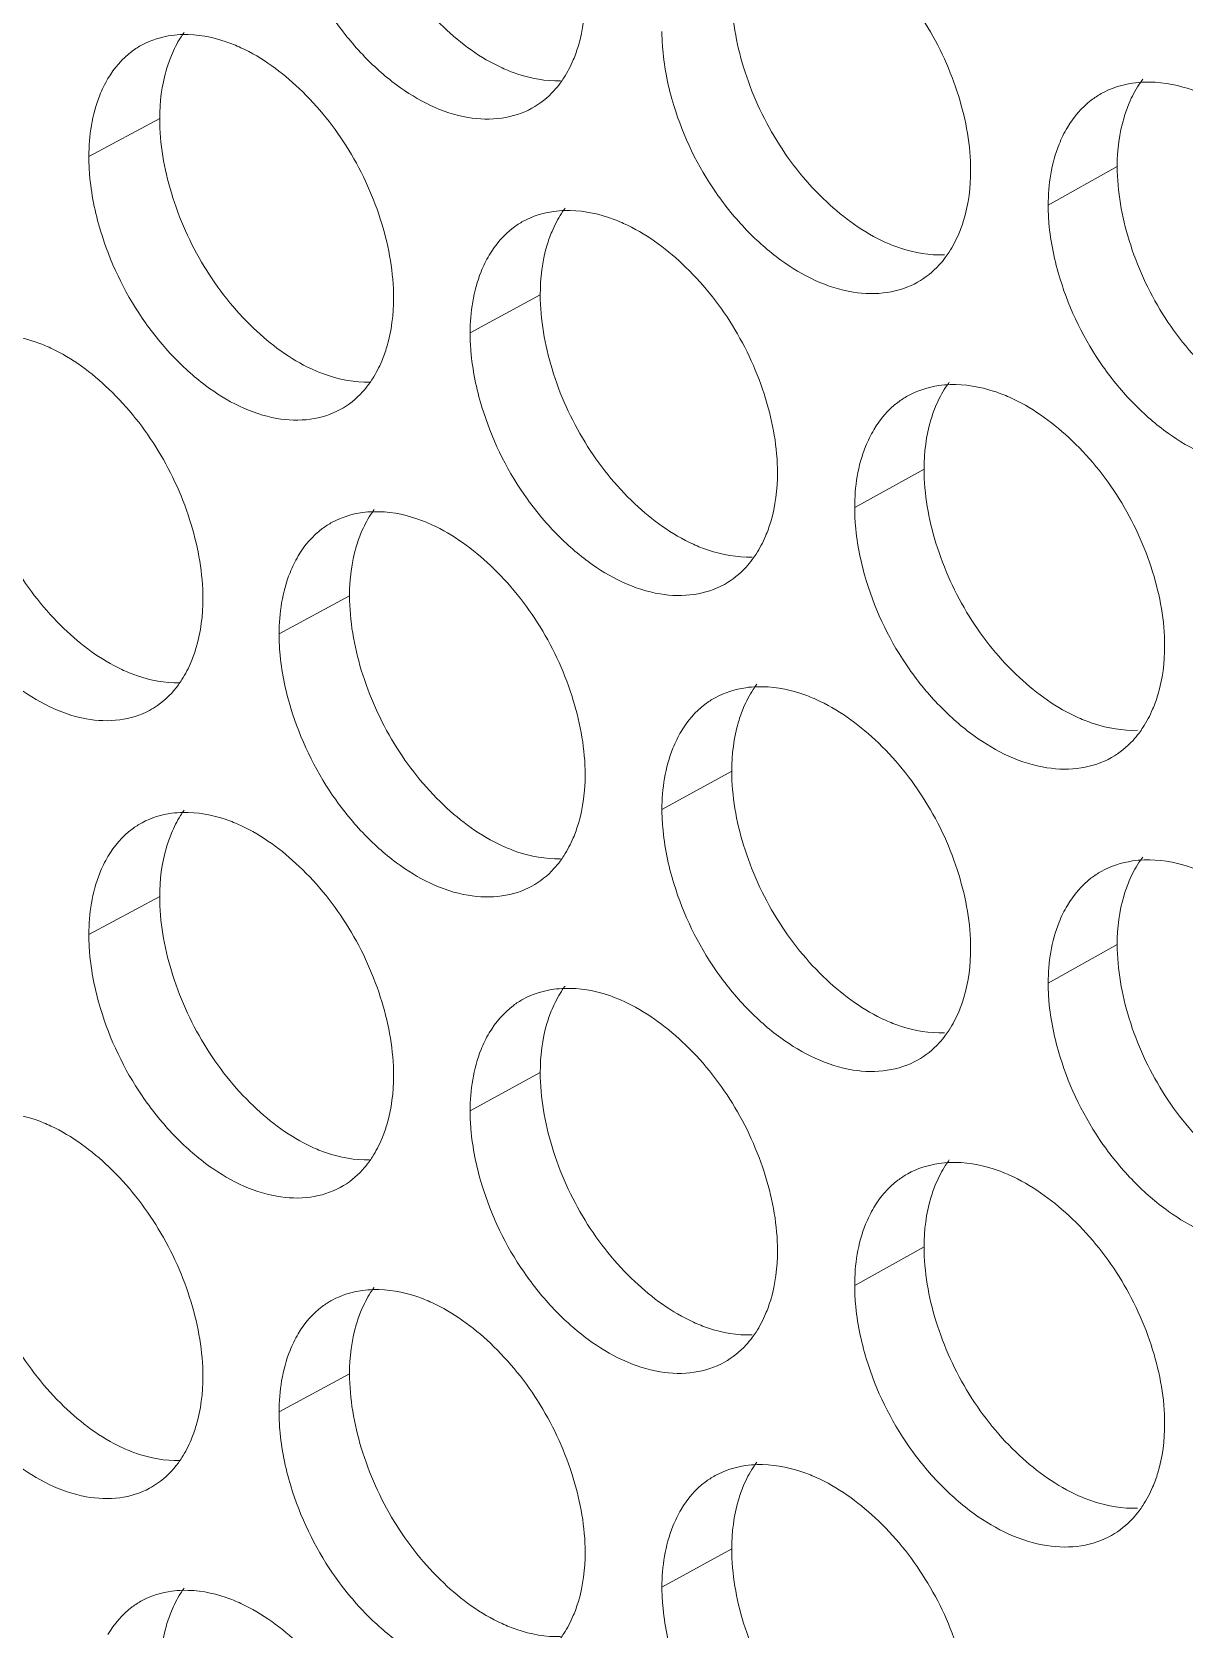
# Model space of a CAD drawing. Header units: millimetres. Extents: x 1177 to 4147, y 93 to 2194.
# Drawn here: x 2595.5 to 2607.16, y 989 to 1005.17 of the extents above; entities that cross this region are included whole.
import ezdxf

# ---------------------------------------------------------------- set-up
doc = ezdxf.new("R2010")
doc.units = ezdxf.units.MM
doc.header["$LTSCALE"] = 0.1
doc.layers.get('0').update_dxf_attribs({"lineweight": 13})
doc.layers.add('标注', color=251, linetype='Continuous', lineweight=9)

# ---------------------------------------------------------------- blocks, each defined once
blk = doc.blocks.new('02')
at = {"layer": '标注'}
for p, q in [((4478.835, 1025.974), (4477.811, 1025.426)), ((4492.675, 1025.282), (4491.677, 1024.722)), ((4484.335, 1023.428), (4483.321, 1022.875)), ((4489.883, 1020.907), (4488.88, 1020.35)), ((4481.579, 1019.072), (4480.56, 1018.522)), ((4487.103, 1016.539), (4486.094, 1015.984)), ((4478.835, 1014.724), (4477.811, 1014.176)), ((4478.835, 1014.724), (4477.811, 1014.176)), ((4492.675, 1014.032), (4491.677, 1013.472)), ((4484.335, 1012.178), (4483.321, 1011.625)), ((4484.335, 1012.178), (4483.321, 1011.625)), ((4489.883, 1009.657), (4488.88, 1009.1)), ((4489.883, 1009.657), (4488.88, 1009.1)), ((4481.579, 1007.822), (4480.56, 1007.272)), ((4487.103, 1005.289), (4486.094, 1004.734))]:
    blk.add_line(p, q, dxfattribs=at)
for points, knots in [([(4481.579, 1030.322), (4481.579, 1029.96), (4481.713, 1029.21), (4482.178, 1028.168), (4482.877, 1027.29), (4483.471, 1026.851), (4483.783, 1026.708)], [0, 0, 0, 0, 0.245602, 0.508914, 0.767364, 1, 1, 1, 1]), ([(4490.556, 1025.223), (4490.556, 1025.584), (4490.42, 1026.335), (4489.946, 1027.374), (4489.237, 1028.248), (4488.636, 1028.683), (4488.322, 1028.824)], [0, 0, 0, 0, 0.244947, 0.507787, 0.766448, 1, 1, 1, 1]), ([(4480.73, 1028.7), (4480.865, 1028.253), (4481.171, 1027.611), (4481.748, 1026.896), (4482.361, 1026.339), (4483.069, 1025.977), (4483.772, 1025.954), (4484.081, 1026.051), (4484.214, 1026.124)], [0, 0, 0, 0, 0.290009, 0.433078, 0.568897, 0.804139, 0.905475, 1, 1, 1, 1]), ([(4484.813, 1026.824), (4484.841, 1026.891), (4484.945, 1027.186), (4484.984, 1027.501), (4484.984, 1027.74)], [0, 0, 0, 0, 0.234415, 1, 1, 1, 1]), ([(4487.103, 1027.789), (4487.103, 1027.427), (4487.238, 1026.677), (4487.708, 1025.637), (4488.413, 1024.762), (4489.012, 1024.327), (4489.326, 1024.185)], [0, 0, 0, 0, 0.245252, 0.508241, 0.76674, 1, 1, 1, 1]), ([(4479.168, 1027.19), (4479.115, 1027.189), (4478.913, 1027.174), (4478.713, 1027.113), (4478.581, 1027.041)], [0, 0, 0, 0, 0.258529, 1, 1, 1, 1]), ([(4479.188, 1027.221), (4479.17, 1027.196), (4479.099, 1027.091), (4479.041, 1026.977), (4479.004, 1026.889)], [0, 0, 0, 0, 0.243071, 1, 1, 1, 1]), ([(4480.009, 1027), (4479.939, 1027.033), (4479.671, 1027.141), (4479.379, 1027.195), (4479.168, 1027.19)], [0, 0, 0, 0, 0.267982, 1, 1, 1, 1]), ([(4486.094, 1027.234), (4486.094, 1027.148), (4486.111, 1026.785), (4486.185, 1026.426), (4486.266, 1026.163)], [0, 0, 0, 0, 0.238905, 1, 1, 1, 1]), ([(4478.581, 1027.041), (4478.53, 1027.015), (4478.333, 1026.889), (4478.176, 1026.705), (4478.087, 1026.553)], [0, 0, 0, 0, 0.243762, 1, 1, 1, 1]), ([(4482.215, 1023.383), (4482.215, 1023.745), (4482.081, 1024.495), (4481.613, 1025.537), (4480.914, 1026.416), (4480.32, 1026.856), (4480.009, 1027)], [0, 0, 0, 0, 0.245474, 0.508798, 0.767386, 1, 1, 1, 1]), ([(4479.004, 1026.889), (4478.976, 1026.822), (4478.873, 1026.527), (4478.835, 1026.212), (4478.835, 1025.974)], [0, 0, 0, 0, 0.234028, 1, 1, 1, 1]), ([(4483.783, 1026.708), (4483.853, 1026.676), (4484.122, 1026.568), (4484.415, 1026.515), (4484.627, 1026.521)], [0, 0, 0, 0, 0.267537, 1, 1, 1, 1]), ([(4484.623, 1026.487), (4484.641, 1026.512), (4484.715, 1026.618), (4484.775, 1026.734), (4484.813, 1026.824)], [0, 0, 0, 0, 0.24323, 1, 1, 1, 1]), ([(4478.087, 1026.553), (4478.041, 1026.476), (4477.87, 1026.124), (4477.811, 1025.726), (4477.811, 1025.426)], [0, 0, 0, 0, 0.229851, 1, 1, 1, 1]), ([(4484.214, 1026.124), (4484.334, 1026.189), (4484.479, 1026.307), (4484.595, 1026.449), (4484.623, 1026.487)], [0, 0, 0, 0, 0.742834, 1, 1, 1, 1]), ([(4493.063, 1026.503), (4493.007, 1026.501), (4492.793, 1026.482), (4492.581, 1026.414), (4492.442, 1026.336)], [0, 0, 0, 0, 0.25862, 1, 1, 1, 1]), ([(4493.043, 1026.543), (4493.024, 1026.517), (4492.948, 1026.409), (4492.887, 1026.291), (4492.848, 1026.2)], [0, 0, 0, 0, 0.24344, 1, 1, 1, 1]), ([(4493.923, 1026.323), (4493.851, 1026.355), (4493.577, 1026.461), (4493.279, 1026.511), (4493.063, 1026.503)], [0, 0, 0, 0, 0.267086, 1, 1, 1, 1]), ([(4492.442, 1026.336), (4492.393, 1026.308), (4492.199, 1026.18), (4492.044, 1025.997), (4491.954, 1025.846)], [0, 0, 0, 0, 0.244434, 1, 1, 1, 1]), ([(4486.266, 1026.163), (4486.403, 1025.715), (4486.713, 1025.073), (4487.297, 1024.359), (4487.918, 1023.805), (4488.634, 1023.448), (4489.344, 1023.432), (4489.655, 1023.533), (4489.789, 1023.608)], [0, 0, 0, 0, 0.289156, 0.431962, 0.567662, 0.803187, 0.90495, 1, 1, 1, 1]), ([(4492.848, 1026.2), (4492.819, 1026.132), (4492.714, 1025.837), (4492.675, 1025.521), (4492.675, 1025.282)], [0, 0, 0, 0, 0.234773, 1, 1, 1, 1]), ([(4478.835, 1025.974), (4478.835, 1025.611), (4478.968, 1024.861), (4479.431, 1023.818), (4480.127, 1022.939), (4480.719, 1022.498), (4481.029, 1022.354)], [0, 0, 0, 0, 0.245779, 0.509251, 0.767678, 1, 1, 1, 1]), ([(4491.954, 1025.846), (4491.908, 1025.769), (4491.738, 1025.419), (4491.677, 1025.021), (4491.677, 1024.722)], [0, 0, 0, 0, 0.231067, 1, 1, 1, 1]), ([(4477.811, 1025.426), (4477.811, 1025.339), (4477.827, 1024.976), (4477.9, 1024.617), (4477.98, 1024.353)], [0, 0, 0, 0, 0.2388, 1, 1, 1, 1]), ([(4490.384, 1024.306), (4490.412, 1024.374), (4490.517, 1024.668), (4490.556, 1024.984), (4490.556, 1025.223)], [0, 0, 0, 0, 0.234713, 1, 1, 1, 1]), ([(4492.675, 1025.282), (4492.675, 1024.921), (4492.811, 1024.171), (4493.285, 1023.132), (4493.997, 1022.26), (4494.601, 1021.828), (4494.917, 1021.689)], [0, 0, 0, 0, 0.244904, 0.507573, 0.76612, 1, 1, 1, 1]), ([(4484.69, 1024.646), (4484.637, 1024.644), (4484.429, 1024.628), (4484.225, 1024.564), (4484.09, 1024.49)], [0, 0, 0, 0, 0.258563, 1, 1, 1, 1]), ([(4484.695, 1024.68), (4484.676, 1024.655), (4484.603, 1024.549), (4484.544, 1024.433), (4484.506, 1024.344)], [0, 0, 0, 0, 0.243214, 1, 1, 1, 1]), ([(4485.539, 1024.46), (4485.468, 1024.492), (4485.198, 1024.6), (4484.903, 1024.652), (4484.69, 1024.646)], [0, 0, 0, 0, 0.267618, 1, 1, 1, 1]), ([(4491.677, 1024.722), (4491.677, 1024.636), (4491.693, 1024.274), (4491.768, 1023.915), (4491.85, 1023.652)], [0, 0, 0, 0, 0.238976, 1, 1, 1, 1]), ([(4484.09, 1024.49), (4484.04, 1024.463), (4483.844, 1024.336), (4483.688, 1024.152), (4483.598, 1024.001)], [0, 0, 0, 0, 0.24404, 1, 1, 1, 1]), ([(4487.764, 1020.853), (4487.764, 1021.215), (4487.629, 1021.965), (4487.157, 1023.005), (4486.451, 1023.88), (4485.852, 1024.317), (4485.539, 1024.46)], [0, 0, 0, 0, 0.245121, 0.508123, 0.76676, 1, 1, 1, 1]), ([(4477.98, 1024.353), (4478.114, 1023.906), (4478.418, 1023.265), (4478.992, 1022.549), (4479.601, 1021.991), (4480.304, 1021.626), (4481.005, 1021.599), (4481.312, 1021.695), (4481.445, 1021.767)], [0, 0, 0, 0, 0.290439, 0.433641, 0.56952, 0.80462, 0.905741, 1, 1, 1, 1]), ([(4484.506, 1024.344), (4484.477, 1024.276), (4484.373, 1023.982), (4484.335, 1023.666), (4484.335, 1023.428)], [0, 0, 0, 0, 0.234326, 1, 1, 1, 1]), ([(4489.326, 1024.185), (4489.397, 1024.153), (4489.668, 1024.047), (4489.964, 1023.995), (4490.177, 1024.003)], [0, 0, 0, 0, 0.267181, 1, 1, 1, 1]), ([(4490.19, 1023.964), (4490.209, 1023.99), (4490.284, 1024.098), (4490.345, 1024.215), (4490.384, 1024.306)], [0, 0, 0, 0, 0.24338, 1, 1, 1, 1]), ([(4483.598, 1024.001), (4483.552, 1023.924), (4483.382, 1023.573), (4483.321, 1023.174), (4483.321, 1022.875)], [0, 0, 0, 0, 0.23034, 1, 1, 1, 1]), ([(4489.789, 1023.608), (4489.905, 1023.673), (4490.048, 1023.789), (4490.162, 1023.927), (4490.19, 1023.964)], [0, 0, 0, 0, 0.743342, 1, 1, 1, 1]), ([(4491.85, 1023.652), (4491.988, 1023.204), (4492.302, 1022.561), (4492.894, 1021.849), (4493.522, 1021.297), (4494.247, 1020.946), (4494.963, 1020.937), (4495.276, 1021.042), (4495.411, 1021.119)], [0, 0, 0, 0, 0.288311, 0.430859, 0.566442, 0.80225, 0.904434, 1, 1, 1, 1]), ([(4482.045, 1022.468), (4482.073, 1022.535), (4482.177, 1022.829), (4482.215, 1023.144), (4482.215, 1023.383)], [0, 0, 0, 0, 0.234266, 1, 1, 1, 1]), ([(4484.335, 1023.428), (4484.335, 1023.066), (4484.469, 1022.315), (4484.937, 1021.274), (4485.639, 1020.398), (4486.236, 1019.961), (4486.549, 1019.818)], [0, 0, 0, 0, 0.245427, 0.508577, 0.767052, 1, 1, 1, 1]), ([(4477.262, 1022.655), (4477.192, 1022.688), (4476.926, 1022.797), (4476.635, 1022.852), (4476.424, 1022.847)], [0, 0, 0, 0, 0.268167, 1, 1, 1, 1]), ([(4483.321, 1022.875), (4483.321, 1022.788), (4483.337, 1022.426), (4483.412, 1022.067), (4483.492, 1021.803)], [0, 0, 0, 0, 0.23887, 1, 1, 1, 1]), ([(4479.459, 1019.033), (4479.459, 1019.395), (4479.325, 1020.145), (4478.86, 1021.188), (4478.163, 1022.068), (4477.572, 1022.51), (4477.262, 1022.655)], [0, 0, 0, 0, 0.245651, 0.509137, 0.767701, 1, 1, 1, 1]), ([(4481.029, 1022.354), (4481.099, 1022.321), (4481.366, 1022.213), (4481.658, 1022.16), (4481.869, 1022.165)], [0, 0, 0, 0, 0.267719, 1, 1, 1, 1]), ([(4481.857, 1022.133), (4481.876, 1022.158), (4481.948, 1022.264), (4482.007, 1022.378), (4482.045, 1022.468)], [0, 0, 0, 0, 0.243157, 1, 1, 1, 1]), ([(4481.445, 1021.767), (4481.566, 1021.832), (4481.713, 1021.951), (4481.829, 1022.094), (4481.857, 1022.133)], [0, 0, 0, 0, 0.74257, 1, 1, 1, 1]), ([(4490.26, 1022.128), (4490.205, 1022.126), (4489.993, 1022.108), (4489.784, 1022.041), (4489.646, 1021.964)], [0, 0, 0, 0, 0.258601, 1, 1, 1, 1]), ([(4490.248, 1022.165), (4490.229, 1022.14), (4490.155, 1022.032), (4490.094, 1021.916), (4490.055, 1021.824)], [0, 0, 0, 0, 0.243364, 1, 1, 1, 1]), ([(4491.116, 1021.945), (4491.045, 1021.977), (4490.772, 1022.084), (4490.475, 1022.135), (4490.26, 1022.128)], [0, 0, 0, 0, 0.267261, 1, 1, 1, 1]), ([(4489.646, 1021.964), (4489.597, 1021.936), (4489.402, 1021.809), (4489.247, 1021.626), (4489.157, 1021.475)], [0, 0, 0, 0, 0.244306, 1, 1, 1, 1]), ([(4493.36, 1018.349), (4493.36, 1018.711), (4493.224, 1019.461), (4492.747, 1020.499), (4492.035, 1021.371), (4491.432, 1021.805), (4491.116, 1021.945)], [0, 0, 0, 0, 0.244772, 0.507452, 0.766137, 1, 1, 1, 1]), ([(4476.103, 1021.631), (4476.103, 1021.269), (4476.235, 1020.518), (4476.696, 1019.475), (4477.388, 1018.594), (4477.978, 1018.151), (4478.287, 1018.006)], [0, 0, 0, 0, 0.245956, 0.50959, 0.767992, 1, 1, 1, 1]), ([(4483.492, 1021.803), (4483.628, 1021.356), (4483.936, 1020.714), (4484.517, 1019.999), (4485.134, 1019.444), (4485.845, 1019.084), (4486.552, 1019.065), (4486.862, 1019.164), (4486.996, 1019.238)], [0, 0, 0, 0, 0.289581, 0.432519, 0.568278, 0.803661, 0.905212, 1, 1, 1, 1]), ([(4490.055, 1021.824), (4490.027, 1021.757), (4489.922, 1021.462), (4489.883, 1021.146), (4489.883, 1020.907)], [0, 0, 0, 0, 0.234624, 1, 1, 1, 1]), ([(4489.157, 1021.475), (4489.111, 1021.398), (4488.94, 1021.047), (4488.88, 1020.649), (4488.88, 1020.35)], [0, 0, 0, 0, 0.230825, 1, 1, 1, 1]), ([(4487.592, 1019.937), (4487.621, 1020.004), (4487.725, 1020.299), (4487.764, 1020.614), (4487.764, 1020.853)], [0, 0, 0, 0, 0.234564, 1, 1, 1, 1]), ([(4489.883, 1020.907), (4489.883, 1020.546), (4490.018, 1019.796), (4490.491, 1018.756), (4491.199, 1017.883), (4491.801, 1017.449), (4492.115, 1017.309)], [0, 0, 0, 0, 0.245078, 0.507907, 0.76643, 1, 1, 1, 1]), ([(4481.923, 1020.29), (4481.87, 1020.288), (4481.665, 1020.272), (4481.463, 1020.21), (4481.329, 1020.137)], [0, 0, 0, 0, 0.258546, 1, 1, 1, 1]), ([(4481.935, 1020.322), (4481.917, 1020.297), (4481.845, 1020.192), (4481.786, 1020.077), (4481.749, 1019.988)], [0, 0, 0, 0, 0.243142, 1, 1, 1, 1]), ([(4482.768, 1020.102), (4482.697, 1020.134), (4482.429, 1020.242), (4482.135, 1020.295), (4481.923, 1020.29)], [0, 0, 0, 0, 0.267799, 1, 1, 1, 1]), ([(4488.88, 1020.35), (4488.88, 1020.263), (4488.896, 1019.901), (4488.971, 1019.543), (4489.052, 1019.279)], [0, 0, 0, 0, 0.23894, 1, 1, 1, 1]), ([(4475.242, 1020.013), (4475.375, 1019.566), (4475.677, 1018.925), (4476.248, 1018.208), (4476.852, 1017.649), (4477.551, 1017.282), (4478.249, 1017.251), (4478.555, 1017.345), (4478.688, 1017.416)], [0, 0, 0, 0, 0.290871, 0.434206, 0.570147, 0.805105, 0.906009, 1, 1, 1, 1]), ([(4481.329, 1020.137), (4481.279, 1020.11), (4481.082, 1019.985), (4480.926, 1019.801), (4480.836, 1019.649)], [0, 0, 0, 0, 0.243902, 1, 1, 1, 1]), ([(4484.984, 1016.49), (4484.984, 1016.851), (4484.849, 1017.602), (4484.379, 1018.643), (4483.676, 1019.52), (4483.08, 1019.958), (4482.768, 1020.102)], [0, 0, 0, 0, 0.245297, 0.50846, 0.767072, 1, 1, 1, 1]), ([(4481.749, 1019.988), (4481.721, 1019.921), (4481.617, 1019.626), (4481.579, 1019.311), (4481.579, 1019.072)], [0, 0, 0, 0, 0.234177, 1, 1, 1, 1]), ([(4486.549, 1019.818), (4486.619, 1019.786), (4486.889, 1019.679), (4487.183, 1019.627), (4487.396, 1019.634)], [0, 0, 0, 0, 0.267358, 1, 1, 1, 1]), ([(4487.4, 1019.597), (4487.419, 1019.623), (4487.493, 1019.73), (4487.554, 1019.846), (4487.592, 1019.937)], [0, 0, 0, 0, 0.243304, 1, 1, 1, 1]), ([(4480.836, 1019.649), (4480.791, 1019.572), (4480.62, 1019.22), (4480.56, 1018.822), (4480.56, 1018.522)], [0, 0, 0, 0, 0.230096, 1, 1, 1, 1]), ([(4486.996, 1019.238), (4487.114, 1019.303), (4487.258, 1019.42), (4487.372, 1019.56), (4487.4, 1019.597)], [0, 0, 0, 0, 0.743092, 1, 1, 1, 1]), ([(4489.052, 1019.279), (4489.189, 1018.831), (4489.502, 1018.188), (4490.089, 1017.476), (4490.714, 1016.923), (4491.435, 1016.568), (4492.147, 1016.556), (4492.459, 1016.659), (4492.594, 1016.735)], [0, 0, 0, 0, 0.288732, 0.431409, 0.567051, 0.802717, 0.904691, 1, 1, 1, 1]), ([(4479.289, 1018.118), (4479.317, 1018.185), (4479.421, 1018.479), (4479.459, 1018.794), (4479.459, 1019.033)], [0, 0, 0, 0, 0.234117, 1, 1, 1, 1]), ([(4481.579, 1019.072), (4481.579, 1018.71), (4481.713, 1017.96), (4482.178, 1016.918), (4482.877, 1016.04), (4483.471, 1015.601), (4483.783, 1015.458)], [0, 0, 0, 0, 0.245602, 0.508914, 0.767364, 1, 1, 1, 1]), ([(4480.56, 1018.522), (4480.56, 1018.435), (4480.576, 1018.073), (4480.65, 1017.714), (4480.73, 1017.45)], [0, 0, 0, 0, 0.238835, 1, 1, 1, 1]), ([(4493.187, 1017.432), (4493.216, 1017.5), (4493.321, 1017.794), (4493.36, 1018.11), (4493.36, 1018.349)], [0, 0, 0, 0, 0.234862, 1, 1, 1, 1]), ([(4478.287, 1018.006), (4478.357, 1017.974), (4478.623, 1017.865), (4478.913, 1017.811), (4479.124, 1017.816)], [0, 0, 0, 0, 0.267902, 1, 1, 1, 1]), ([(4479.104, 1017.785), (4479.122, 1017.81), (4479.193, 1017.915), (4479.252, 1018.029), (4479.289, 1018.118)], [0, 0, 0, 0, 0.243086, 1, 1, 1, 1]), ([(4478.688, 1017.416), (4478.728, 1017.438), (4478.887, 1017.535), (4479.021, 1017.672), (4479.104, 1017.785)], [0, 0, 0, 0, 0.245781, 1, 1, 1, 1]), ([(4487.469, 1017.758), (4487.415, 1017.757), (4487.205, 1017.739), (4486.999, 1017.674), (4486.862, 1017.599)], [0, 0, 0, 0, 0.258582, 1, 1, 1, 1]), ([(4487.465, 1017.795), (4487.447, 1017.769), (4487.373, 1017.662), (4487.313, 1017.546), (4487.275, 1017.456)], [0, 0, 0, 0, 0.243288, 1, 1, 1, 1]), ([(4488.322, 1017.574), (4488.25, 1017.606), (4487.979, 1017.713), (4487.683, 1017.765), (4487.469, 1017.758)], [0, 0, 0, 0, 0.267438, 1, 1, 1, 1]), ([(4486.862, 1017.599), (4486.812, 1017.571), (4486.617, 1017.445), (4486.461, 1017.261), (4486.372, 1017.11)], [0, 0, 0, 0, 0.244174, 1, 1, 1, 1]), ([(4490.556, 1013.973), (4490.556, 1014.334), (4490.42, 1015.085), (4489.946, 1016.124), (4489.237, 1016.998), (4488.636, 1017.433), (4488.322, 1017.574)], [0, 0, 0, 0, 0.244947, 0.507787, 0.766448, 1, 1, 1, 1]), ([(4480.73, 1017.45), (4480.865, 1017.003), (4481.171, 1016.361), (4481.748, 1015.646), (4482.361, 1015.089), (4483.069, 1014.727), (4483.772, 1014.704), (4484.081, 1014.801), (4484.214, 1014.874)], [0, 0, 0, 0, 0.290009, 0.433078, 0.568897, 0.804139, 0.905475, 1, 1, 1, 1]), ([(4487.275, 1017.456), (4487.246, 1017.388), (4487.142, 1017.094), (4487.103, 1016.778), (4487.103, 1016.539)], [0, 0, 0, 0, 0.234476, 1, 1, 1, 1]), ([(4492.115, 1017.309), (4492.187, 1017.277), (4492.459, 1017.171), (4492.756, 1017.12), (4492.97, 1017.128)], [0, 0, 0, 0, 0.267006, 1, 1, 1, 1]), ([(4492.991, 1017.088), (4493.01, 1017.114), (4493.086, 1017.222), (4493.148, 1017.34), (4493.187, 1017.432)], [0, 0, 0, 0, 0.243456, 1, 1, 1, 1]), ([(4486.372, 1017.11), (4486.326, 1017.033), (4486.155, 1016.681), (4486.094, 1016.283), (4486.094, 1015.984)], [0, 0, 0, 0, 0.230583, 1, 1, 1, 1]), ([(4492.594, 1016.735), (4492.709, 1016.8), (4492.85, 1016.914), (4492.963, 1017.052), (4492.991, 1017.088)], [0, 0, 0, 0, 0.743585, 1, 1, 1, 1]), ([(4484.813, 1015.574), (4484.841, 1015.641), (4484.945, 1015.936), (4484.984, 1016.251), (4484.984, 1016.49)], [0, 0, 0, 0, 0.234415, 1, 1, 1, 1]), ([(4487.103, 1016.539), (4487.103, 1016.177), (4487.238, 1015.427), (4487.708, 1014.387), (4488.413, 1013.512), (4489.012, 1013.077), (4489.326, 1012.935)], [0, 0, 0, 0, 0.245252, 0.508241, 0.76674, 1, 1, 1, 1]), ([(4479.168, 1015.94), (4479.115, 1015.939), (4478.913, 1015.924), (4478.713, 1015.863), (4478.581, 1015.791)], [0, 0, 0, 0, 0.258529, 1, 1, 1, 1]), ([(4479.168, 1015.94), (4479.115, 1015.939), (4478.913, 1015.924), (4478.713, 1015.863), (4478.581, 1015.791)], [0, 0, 0, 0, 0.258529, 1, 1, 1, 1]), ([(4479.188, 1015.971), (4479.17, 1015.946), (4479.099, 1015.841), (4479.041, 1015.727), (4479.004, 1015.639)], [0, 0, 0, 0, 0.243071, 1, 1, 1, 1]), ([(4479.188, 1015.971), (4479.17, 1015.946), (4479.099, 1015.841), (4479.041, 1015.727), (4479.004, 1015.639)], [0, 0, 0, 0, 0.243071, 1, 1, 1, 1]), ([(4480.009, 1015.75), (4479.939, 1015.783), (4479.671, 1015.891), (4479.379, 1015.945), (4479.168, 1015.94)], [0, 0, 0, 0, 0.267982, 1, 1, 1, 1]), ([(4480.009, 1015.75), (4479.939, 1015.783), (4479.671, 1015.891), (4479.379, 1015.945), (4479.168, 1015.94)], [0, 0, 0, 0, 0.267982, 1, 1, 1, 1]), ([(4486.094, 1015.984), (4486.094, 1015.898), (4486.111, 1015.535), (4486.185, 1015.176), (4486.266, 1014.913)], [0, 0, 0, 0, 0.238905, 1, 1, 1, 1]), ([(4478.581, 1015.791), (4478.53, 1015.765), (4478.333, 1015.639), (4478.176, 1015.455), (4478.087, 1015.303)], [0, 0, 0, 0, 0.243762, 1, 1, 1, 1]), ([(4478.581, 1015.791), (4478.53, 1015.765), (4478.333, 1015.639), (4478.176, 1015.455), (4478.087, 1015.303)], [0, 0, 0, 0, 0.243762, 1, 1, 1, 1]), ([(4479.004, 1015.639), (4478.976, 1015.572), (4478.873, 1015.277), (4478.835, 1014.962), (4478.835, 1014.724)], [0, 0, 0, 0, 0.234028, 1, 1, 1, 1]), ([(4479.004, 1015.639), (4478.976, 1015.572), (4478.873, 1015.277), (4478.835, 1014.962), (4478.835, 1014.724)], [0, 0, 0, 0, 0.234028, 1, 1, 1, 1]), ([(4482.215, 1012.133), (4482.215, 1012.495), (4482.081, 1013.245), (4481.613, 1014.287), (4480.914, 1015.166), (4480.32, 1015.606), (4480.009, 1015.75)], [0, 0, 0, 0, 0.245474, 0.508798, 0.767386, 1, 1, 1, 1]), ([(4482.215, 1012.133), (4482.215, 1012.495), (4482.081, 1013.245), (4481.613, 1014.287), (4480.914, 1015.166), (4480.32, 1015.606), (4480.009, 1015.75)], [0, 0, 0, 0, 0.245474, 0.508798, 0.767386, 1, 1, 1, 1]), ([(4483.783, 1015.458), (4483.853, 1015.426), (4484.122, 1015.318), (4484.415, 1015.265), (4484.627, 1015.271)], [0, 0, 0, 0, 0.267537, 1, 1, 1, 1]), ([(4484.623, 1015.237), (4484.641, 1015.262), (4484.715, 1015.368), (4484.775, 1015.484), (4484.813, 1015.574)], [0, 0, 0, 0, 0.24323, 1, 1, 1, 1]), ([(4478.087, 1015.303), (4478.041, 1015.226), (4477.87, 1014.874), (4477.811, 1014.476), (4477.811, 1014.176)], [0, 0, 0, 0, 0.229851, 1, 1, 1, 1]), ([(4478.087, 1015.303), (4478.041, 1015.226), (4477.87, 1014.874), (4477.811, 1014.476), (4477.811, 1014.176)], [0, 0, 0, 0, 0.229851, 1, 1, 1, 1]), ([(4484.214, 1014.874), (4484.334, 1014.939), (4484.479, 1015.057), (4484.595, 1015.199), (4484.623, 1015.237)], [0, 0, 0, 0, 0.742834, 1, 1, 1, 1]), ([(4493.063, 1015.253), (4493.007, 1015.251), (4492.793, 1015.232), (4492.581, 1015.164), (4492.442, 1015.086)], [0, 0, 0, 0, 0.25862, 1, 1, 1, 1]), ([(4493.043, 1015.293), (4493.024, 1015.267), (4492.948, 1015.159), (4492.887, 1015.041), (4492.848, 1014.95)], [0, 0, 0, 0, 0.24344, 1, 1, 1, 1]), ([(4493.923, 1015.073), (4493.851, 1015.105), (4493.577, 1015.211), (4493.279, 1015.261), (4493.063, 1015.253)], [0, 0, 0, 0, 0.267086, 1, 1, 1, 1]), ([(4492.442, 1015.086), (4492.393, 1015.058), (4492.199, 1014.93), (4492.044, 1014.747), (4491.954, 1014.596)], [0, 0, 0, 0, 0.244434, 1, 1, 1, 1]), ([(4492.848, 1014.95), (4492.819, 1014.882), (4492.714, 1014.587), (4492.675, 1014.271), (4492.675, 1014.032)], [0, 0, 0, 0, 0.234773, 1, 1, 1, 1]), ([(4478.835, 1014.724), (4478.835, 1014.361), (4478.968, 1013.611), (4479.431, 1012.568), (4480.127, 1011.689), (4480.719, 1011.248), (4481.029, 1011.104)], [0, 0, 0, 0, 0.245779, 0.509251, 0.767678, 1, 1, 1, 1]), ([(4478.835, 1014.724), (4478.835, 1014.361), (4478.968, 1013.611), (4479.431, 1012.568), (4480.127, 1011.689), (4480.719, 1011.248), (4481.029, 1011.104)], [0, 0, 0, 0, 0.245779, 0.509251, 0.767678, 1, 1, 1, 1]), ([(4486.266, 1014.913), (4486.403, 1014.465), (4486.713, 1013.823), (4487.297, 1013.109), (4487.918, 1012.555), (4488.634, 1012.198), (4489.344, 1012.182), (4489.655, 1012.283), (4489.789, 1012.358)], [0, 0, 0, 0, 0.289156, 0.431962, 0.567662, 0.803187, 0.90495, 1, 1, 1, 1]), ([(4491.954, 1014.596), (4491.908, 1014.519), (4491.738, 1014.169), (4491.677, 1013.771), (4491.677, 1013.472)], [0, 0, 0, 0, 0.231067, 1, 1, 1, 1]), ([(4477.811, 1014.176), (4477.811, 1014.089), (4477.827, 1013.726), (4477.9, 1013.367), (4477.98, 1013.103)], [0, 0, 0, 0, 0.2388, 1, 1, 1, 1]), ([(4477.811, 1014.176), (4477.811, 1014.089), (4477.827, 1013.726), (4477.9, 1013.367), (4477.98, 1013.103)], [0, 0, 0, 0, 0.2388, 1, 1, 1, 1]), ([(4492.675, 1014.032), (4492.675, 1013.671), (4492.811, 1012.921), (4493.285, 1011.882), (4493.997, 1011.01), (4494.601, 1010.578), (4494.917, 1010.439)], [0, 0, 0, 0, 0.244904, 0.507573, 0.76612, 1, 1, 1, 1]), ([(4490.384, 1013.056), (4490.412, 1013.124), (4490.517, 1013.418), (4490.556, 1013.734), (4490.556, 1013.973)], [0, 0, 0, 0, 0.234713, 1, 1, 1, 1]), ([(4484.69, 1013.396), (4484.637, 1013.394), (4484.429, 1013.378), (4484.225, 1013.314), (4484.09, 1013.24)], [0, 0, 0, 0, 0.258563, 1, 1, 1, 1]), ([(4484.69, 1013.396), (4484.637, 1013.394), (4484.429, 1013.378), (4484.225, 1013.314), (4484.09, 1013.24)], [0, 0, 0, 0, 0.258563, 1, 1, 1, 1]), ([(4484.695, 1013.43), (4484.676, 1013.405), (4484.603, 1013.299), (4484.544, 1013.183), (4484.506, 1013.094)], [0, 0, 0, 0, 0.243214, 1, 1, 1, 1]), ([(4484.695, 1013.43), (4484.676, 1013.405), (4484.603, 1013.299), (4484.544, 1013.183), (4484.506, 1013.094)], [0, 0, 0, 0, 0.243214, 1, 1, 1, 1]), ([(4485.539, 1013.21), (4485.468, 1013.242), (4485.198, 1013.35), (4484.903, 1013.402), (4484.69, 1013.396)], [0, 0, 0, 0, 0.267618, 1, 1, 1, 1]), ([(4485.539, 1013.21), (4485.468, 1013.242), (4485.198, 1013.35), (4484.903, 1013.402), (4484.69, 1013.396)], [0, 0, 0, 0, 0.267618, 1, 1, 1, 1]), ([(4491.677, 1013.472), (4491.677, 1013.386), (4491.693, 1013.024), (4491.768, 1012.665), (4491.85, 1012.402)], [0, 0, 0, 0, 0.238976, 1, 1, 1, 1]), ([(4477.98, 1013.103), (4478.114, 1012.656), (4478.418, 1012.015), (4478.992, 1011.299), (4479.601, 1010.741), (4480.304, 1010.376), (4481.005, 1010.349), (4481.312, 1010.445), (4481.445, 1010.517)], [0, 0, 0, 0, 0.290439, 0.433641, 0.56952, 0.80462, 0.905741, 1, 1, 1, 1]), ([(4477.98, 1013.103), (4478.114, 1012.656), (4478.418, 1012.015), (4478.992, 1011.299), (4479.601, 1010.741), (4480.304, 1010.376), (4481.005, 1010.349), (4481.312, 1010.445), (4481.445, 1010.517)], [0, 0, 0, 0, 0.290439, 0.433641, 0.56952, 0.80462, 0.905741, 1, 1, 1, 1]), ([(4484.09, 1013.24), (4484.04, 1013.213), (4483.844, 1013.086), (4483.688, 1012.902), (4483.598, 1012.751)], [0, 0, 0, 0, 0.24404, 1, 1, 1, 1]), ([(4484.09, 1013.24), (4484.04, 1013.213), (4483.844, 1013.086), (4483.688, 1012.902), (4483.598, 1012.751)], [0, 0, 0, 0, 0.24404, 1, 1, 1, 1]), ([(4484.506, 1013.094), (4484.477, 1013.026), (4484.373, 1012.732), (4484.335, 1012.416), (4484.335, 1012.178)], [0, 0, 0, 0, 0.234326, 1, 1, 1, 1]), ([(4484.506, 1013.094), (4484.477, 1013.026), (4484.373, 1012.732), (4484.335, 1012.416), (4484.335, 1012.178)], [0, 0, 0, 0, 0.234326, 1, 1, 1, 1]), ([(4487.764, 1009.603), (4487.764, 1009.965), (4487.629, 1010.715), (4487.157, 1011.755), (4486.451, 1012.63), (4485.852, 1013.067), (4485.539, 1013.21)], [0, 0, 0, 0, 0.245121, 0.508123, 0.76676, 1, 1, 1, 1]), ([(4487.764, 1009.603), (4487.764, 1009.965), (4487.629, 1010.715), (4487.157, 1011.755), (4486.451, 1012.63), (4485.852, 1013.067), (4485.539, 1013.21)], [0, 0, 0, 0, 0.245121, 0.508123, 0.76676, 1, 1, 1, 1]), ([(4489.326, 1012.935), (4489.397, 1012.903), (4489.668, 1012.797), (4489.964, 1012.745), (4490.177, 1012.753)], [0, 0, 0, 0, 0.267181, 1, 1, 1, 1]), ([(4490.19, 1012.714), (4490.209, 1012.74), (4490.284, 1012.848), (4490.345, 1012.965), (4490.384, 1013.056)], [0, 0, 0, 0, 0.24338, 1, 1, 1, 1]), ([(4483.598, 1012.751), (4483.552, 1012.674), (4483.382, 1012.323), (4483.321, 1011.924), (4483.321, 1011.625)], [0, 0, 0, 0, 0.23034, 1, 1, 1, 1]), ([(4483.598, 1012.751), (4483.552, 1012.674), (4483.382, 1012.323), (4483.321, 1011.924), (4483.321, 1011.625)], [0, 0, 0, 0, 0.23034, 1, 1, 1, 1]), ([(4489.789, 1012.358), (4489.905, 1012.423), (4490.048, 1012.539), (4490.162, 1012.677), (4490.19, 1012.714)], [0, 0, 0, 0, 0.743342, 1, 1, 1, 1]), ([(4491.85, 1012.402), (4491.988, 1011.954), (4492.302, 1011.311), (4492.894, 1010.599), (4493.522, 1010.047), (4494.247, 1009.696), (4494.963, 1009.687), (4495.276, 1009.792), (4495.411, 1009.869)], [0, 0, 0, 0, 0.288311, 0.430859, 0.566442, 0.80225, 0.904434, 1, 1, 1, 1]), ([(4484.335, 1012.178), (4484.335, 1011.816), (4484.469, 1011.065), (4484.937, 1010.024), (4485.639, 1009.148), (4486.236, 1008.711), (4486.549, 1008.568)], [0, 0, 0, 0, 0.245427, 0.508577, 0.767052, 1, 1, 1, 1]), ([(4484.335, 1012.178), (4484.335, 1011.816), (4484.469, 1011.065), (4484.937, 1010.024), (4485.639, 1009.148), (4486.236, 1008.711), (4486.549, 1008.568)], [0, 0, 0, 0, 0.245427, 0.508577, 0.767052, 1, 1, 1, 1]), ([(4482.045, 1011.218), (4482.073, 1011.285), (4482.177, 1011.579), (4482.215, 1011.894), (4482.215, 1012.133)], [0, 0, 0, 0, 0.234266, 1, 1, 1, 1]), ([(4482.045, 1011.218), (4482.073, 1011.285), (4482.177, 1011.579), (4482.215, 1011.894), (4482.215, 1012.133)], [0, 0, 0, 0, 0.234266, 1, 1, 1, 1]), ([(4477.262, 1011.405), (4477.192, 1011.438), (4476.926, 1011.547), (4476.635, 1011.602), (4476.424, 1011.597)], [0, 0, 0, 0, 0.268167, 1, 1, 1, 1]), ([(4483.321, 1011.625), (4483.321, 1011.538), (4483.337, 1011.176), (4483.412, 1010.817), (4483.492, 1010.553)], [0, 0, 0, 0, 0.23887, 1, 1, 1, 1]), ([(4483.321, 1011.625), (4483.321, 1011.538), (4483.337, 1011.176), (4483.412, 1010.817), (4483.492, 1010.553)], [0, 0, 0, 0, 0.23887, 1, 1, 1, 1]), ([(4479.459, 1007.783), (4479.459, 1008.145), (4479.325, 1008.895), (4478.86, 1009.938), (4478.163, 1010.818), (4477.572, 1011.26), (4477.262, 1011.405)], [0, 0, 0, 0, 0.245651, 0.509137, 0.767701, 1, 1, 1, 1]), ([(4481.029, 1011.104), (4481.099, 1011.071), (4481.366, 1010.963), (4481.658, 1010.91), (4481.869, 1010.915)], [0, 0, 0, 0, 0.267719, 1, 1, 1, 1]), ([(4481.029, 1011.104), (4481.099, 1011.071), (4481.366, 1010.963), (4481.658, 1010.91), (4481.869, 1010.915)], [0, 0, 0, 0, 0.267719, 1, 1, 1, 1]), ([(4481.857, 1010.883), (4481.876, 1010.908), (4481.948, 1011.014), (4482.007, 1011.128), (4482.045, 1011.218)], [0, 0, 0, 0, 0.243157, 1, 1, 1, 1]), ([(4481.857, 1010.883), (4481.876, 1010.908), (4481.948, 1011.014), (4482.007, 1011.128), (4482.045, 1011.218)], [0, 0, 0, 0, 0.243157, 1, 1, 1, 1]), ([(4481.445, 1010.517), (4481.566, 1010.582), (4481.713, 1010.701), (4481.829, 1010.844), (4481.857, 1010.883)], [0, 0, 0, 0, 0.74257, 1, 1, 1, 1]), ([(4481.445, 1010.517), (4481.566, 1010.582), (4481.713, 1010.701), (4481.829, 1010.844), (4481.857, 1010.883)], [0, 0, 0, 0, 0.74257, 1, 1, 1, 1]), ([(4490.26, 1010.878), (4490.205, 1010.876), (4489.993, 1010.858), (4489.784, 1010.791), (4489.646, 1010.714)], [0, 0, 0, 0, 0.258601, 1, 1, 1, 1]), ([(4490.26, 1010.878), (4490.205, 1010.876), (4489.993, 1010.858), (4489.784, 1010.791), (4489.646, 1010.714)], [0, 0, 0, 0, 0.258601, 1, 1, 1, 1]), ([(4490.248, 1010.915), (4490.229, 1010.89), (4490.155, 1010.782), (4490.094, 1010.666), (4490.055, 1010.574)], [0, 0, 0, 0, 0.243364, 1, 1, 1, 1]), ([(4490.248, 1010.915), (4490.229, 1010.89), (4490.155, 1010.782), (4490.094, 1010.666), (4490.055, 1010.574)], [0, 0, 0, 0, 0.243364, 1, 1, 1, 1]), ([(4491.116, 1010.695), (4491.045, 1010.727), (4490.772, 1010.834), (4490.475, 1010.885), (4490.26, 1010.878)], [0, 0, 0, 0, 0.267261, 1, 1, 1, 1]), ([(4491.116, 1010.695), (4491.045, 1010.727), (4490.772, 1010.834), (4490.475, 1010.885), (4490.26, 1010.878)], [0, 0, 0, 0, 0.267261, 1, 1, 1, 1]), ([(4483.492, 1010.553), (4483.628, 1010.106), (4483.936, 1009.464), (4484.517, 1008.749), (4485.134, 1008.194), (4485.845, 1007.834), (4486.552, 1007.815), (4486.862, 1007.914), (4486.996, 1007.988)], [0, 0, 0, 0, 0.289581, 0.432519, 0.568278, 0.803661, 0.905212, 1, 1, 1, 1]), ([(4483.492, 1010.553), (4483.628, 1010.106), (4483.936, 1009.464), (4484.517, 1008.749), (4485.134, 1008.194), (4485.845, 1007.834), (4486.552, 1007.815), (4486.862, 1007.914), (4486.996, 1007.988)], [0, 0, 0, 0, 0.289581, 0.432519, 0.568278, 0.803661, 0.905212, 1, 1, 1, 1]), ([(4489.646, 1010.714), (4489.597, 1010.686), (4489.402, 1010.559), (4489.247, 1010.376), (4489.157, 1010.225)], [0, 0, 0, 0, 0.244306, 1, 1, 1, 1]), ([(4489.646, 1010.714), (4489.597, 1010.686), (4489.402, 1010.559), (4489.247, 1010.376), (4489.157, 1010.225)], [0, 0, 0, 0, 0.244306, 1, 1, 1, 1]), ([(4490.055, 1010.574), (4490.027, 1010.507), (4489.922, 1010.212), (4489.883, 1009.896), (4489.883, 1009.657)], [0, 0, 0, 0, 0.234624, 1, 1, 1, 1]), ([(4490.055, 1010.574), (4490.027, 1010.507), (4489.922, 1010.212), (4489.883, 1009.896), (4489.883, 1009.657)], [0, 0, 0, 0, 0.234624, 1, 1, 1, 1]), ([(4493.36, 1007.099), (4493.36, 1007.461), (4493.224, 1008.211), (4492.747, 1009.249), (4492.035, 1010.121), (4491.432, 1010.555), (4491.116, 1010.695)], [0, 0, 0, 0, 0.244772, 0.507452, 0.766137, 1, 1, 1, 1]), ([(4493.36, 1007.099), (4493.36, 1007.461), (4493.224, 1008.211), (4492.747, 1009.249), (4492.035, 1010.121), (4491.432, 1010.555), (4491.116, 1010.695)], [0, 0, 0, 0, 0.244772, 0.507452, 0.766137, 1, 1, 1, 1]), ([(4476.103, 1010.381), (4476.103, 1010.019), (4476.235, 1009.268), (4476.696, 1008.225), (4477.388, 1007.344), (4477.978, 1006.901), (4478.287, 1006.756)], [0, 0, 0, 0, 0.245956, 0.50959, 0.767992, 1, 1, 1, 1]), ([(4489.157, 1010.225), (4489.111, 1010.148), (4488.94, 1009.797), (4488.88, 1009.399), (4488.88, 1009.1)], [0, 0, 0, 0, 0.230825, 1, 1, 1, 1]), ([(4489.157, 1010.225), (4489.111, 1010.148), (4488.94, 1009.797), (4488.88, 1009.399), (4488.88, 1009.1)], [0, 0, 0, 0, 0.230825, 1, 1, 1, 1]), ([(4489.883, 1009.657), (4489.883, 1009.296), (4490.018, 1008.546), (4490.491, 1007.506), (4491.199, 1006.633), (4491.801, 1006.199), (4492.115, 1006.059)], [0, 0, 0, 0, 0.245078, 0.507907, 0.76643, 1, 1, 1, 1]), ([(4489.883, 1009.657), (4489.883, 1009.296), (4490.018, 1008.546), (4490.491, 1007.506), (4491.199, 1006.633), (4491.801, 1006.199), (4492.115, 1006.059)], [0, 0, 0, 0, 0.245078, 0.507907, 0.76643, 1, 1, 1, 1]), ([(4487.592, 1008.687), (4487.621, 1008.754), (4487.725, 1009.049), (4487.764, 1009.364), (4487.764, 1009.603)], [0, 0, 0, 0, 0.234564, 1, 1, 1, 1]), ([(4487.592, 1008.687), (4487.621, 1008.754), (4487.725, 1009.049), (4487.764, 1009.364), (4487.764, 1009.603)], [0, 0, 0, 0, 0.234564, 1, 1, 1, 1]), ([(4481.923, 1009.04), (4481.87, 1009.038), (4481.665, 1009.022), (4481.463, 1008.96), (4481.329, 1008.887)], [0, 0, 0, 0, 0.258546, 1, 1, 1, 1]), ([(4481.935, 1009.072), (4481.917, 1009.047), (4481.845, 1008.942), (4481.786, 1008.827), (4481.749, 1008.738)], [0, 0, 0, 0, 0.243142, 1, 1, 1, 1]), ([(4482.768, 1008.852), (4482.697, 1008.884), (4482.429, 1008.992), (4482.135, 1009.045), (4481.923, 1009.04)], [0, 0, 0, 0, 0.267799, 1, 1, 1, 1]), ([(4488.88, 1009.1), (4488.88, 1009.013), (4488.896, 1008.651), (4488.971, 1008.293), (4489.052, 1008.029)], [0, 0, 0, 0, 0.23894, 1, 1, 1, 1]), ([(4488.88, 1009.1), (4488.88, 1009.013), (4488.896, 1008.651), (4488.971, 1008.293), (4489.052, 1008.029)], [0, 0, 0, 0, 0.23894, 1, 1, 1, 1]), ([(4475.242, 1008.763), (4475.375, 1008.316), (4475.677, 1007.675), (4476.248, 1006.958), (4476.852, 1006.399), (4477.551, 1006.032), (4478.249, 1006.001), (4478.555, 1006.095), (4478.688, 1006.166)], [0, 0, 0, 0, 0.290871, 0.434206, 0.570147, 0.805105, 0.906009, 1, 1, 1, 1]), ([(4481.329, 1008.887), (4481.279, 1008.86), (4481.082, 1008.735), (4480.926, 1008.551), (4480.836, 1008.399)], [0, 0, 0, 0, 0.243902, 1, 1, 1, 1]), ([(4481.749, 1008.738), (4481.721, 1008.671), (4481.617, 1008.376), (4481.579, 1008.061), (4481.579, 1007.822)], [0, 0, 0, 0, 0.234177, 1, 1, 1, 1]), ([(4484.984, 1005.24), (4484.984, 1005.601), (4484.849, 1006.352), (4484.379, 1007.393), (4483.676, 1008.27), (4483.08, 1008.708), (4482.768, 1008.852)], [0, 0, 0, 0, 0.245297, 0.50846, 0.767072, 1, 1, 1, 1]), ([(4486.549, 1008.568), (4486.619, 1008.536), (4486.889, 1008.429), (4487.183, 1008.377), (4487.396, 1008.384)], [0, 0, 0, 0, 0.267358, 1, 1, 1, 1]), ([(4486.549, 1008.568), (4486.619, 1008.536), (4486.889, 1008.429), (4487.183, 1008.377), (4487.396, 1008.384)], [0, 0, 0, 0, 0.267358, 1, 1, 1, 1]), ([(4487.4, 1008.347), (4487.419, 1008.373), (4487.493, 1008.48), (4487.554, 1008.596), (4487.592, 1008.687)], [0, 0, 0, 0, 0.243304, 1, 1, 1, 1]), ([(4487.4, 1008.347), (4487.419, 1008.373), (4487.493, 1008.48), (4487.554, 1008.596), (4487.592, 1008.687)], [0, 0, 0, 0, 0.243304, 1, 1, 1, 1]), ([(4480.836, 1008.399), (4480.791, 1008.322), (4480.62, 1007.97), (4480.56, 1007.572), (4480.56, 1007.272)], [0, 0, 0, 0, 0.230096, 1, 1, 1, 1]), ([(4486.996, 1007.988), (4487.114, 1008.053), (4487.258, 1008.17), (4487.372, 1008.31), (4487.4, 1008.347)], [0, 0, 0, 0, 0.743092, 1, 1, 1, 1]), ([(4486.996, 1007.988), (4487.114, 1008.053), (4487.258, 1008.17), (4487.372, 1008.31), (4487.4, 1008.347)], [0, 0, 0, 0, 0.743092, 1, 1, 1, 1]), ([(4489.052, 1008.029), (4489.189, 1007.581), (4489.502, 1006.938), (4490.089, 1006.226), (4490.714, 1005.673), (4491.435, 1005.318), (4492.147, 1005.306), (4492.459, 1005.409), (4492.594, 1005.485)], [0, 0, 0, 0, 0.288732, 0.431409, 0.567051, 0.802717, 0.904691, 1, 1, 1, 1]), ([(4489.052, 1008.029), (4489.189, 1007.581), (4489.502, 1006.938), (4490.089, 1006.226), (4490.714, 1005.673), (4491.435, 1005.318), (4492.147, 1005.306), (4492.459, 1005.409), (4492.594, 1005.485)], [0, 0, 0, 0, 0.288732, 0.431409, 0.567051, 0.802717, 0.904691, 1, 1, 1, 1]), ([(4479.289, 1006.868), (4479.317, 1006.935), (4479.421, 1007.229), (4479.459, 1007.544), (4479.459, 1007.783)], [0, 0, 0, 0, 0.234117, 1, 1, 1, 1]), ([(4481.579, 1007.822), (4481.579, 1007.46), (4481.713, 1006.71), (4482.178, 1005.668), (4482.877, 1004.79), (4483.471, 1004.351), (4483.783, 1004.208)], [0, 0, 0, 0, 0.245602, 0.508914, 0.767364, 1, 1, 1, 1]), ([(4480.56, 1007.272), (4480.56, 1007.185), (4480.576, 1006.823), (4480.65, 1006.464), (4480.73, 1006.2)], [0, 0, 0, 0, 0.238835, 1, 1, 1, 1]), ([(4493.187, 1006.182), (4493.216, 1006.25), (4493.321, 1006.544), (4493.36, 1006.86), (4493.36, 1007.099)], [0, 0, 0, 0, 0.234862, 1, 1, 1, 1]), ([(4493.187, 1006.182), (4493.216, 1006.25), (4493.321, 1006.544), (4493.36, 1006.86), (4493.36, 1007.099)], [0, 0, 0, 0, 0.234862, 1, 1, 1, 1]), ([(4479.104, 1006.535), (4479.122, 1006.56), (4479.193, 1006.665), (4479.252, 1006.779), (4479.289, 1006.868)], [0, 0, 0, 0, 0.243086, 1, 1, 1, 1]), ([(4478.287, 1006.756), (4478.357, 1006.724), (4478.623, 1006.615), (4478.913, 1006.561), (4479.124, 1006.566)], [0, 0, 0, 0, 0.267902, 1, 1, 1, 1]), ([(4478.688, 1006.166), (4478.728, 1006.188), (4478.887, 1006.285), (4479.021, 1006.422), (4479.104, 1006.535)], [0, 0, 0, 0, 0.245781, 1, 1, 1, 1]), ([(4487.469, 1006.508), (4487.415, 1006.507), (4487.205, 1006.489), (4486.999, 1006.424), (4486.862, 1006.349)], [0, 0, 0, 0, 0.258582, 1, 1, 1, 1]), ([(4487.465, 1006.545), (4487.447, 1006.519), (4487.373, 1006.412), (4487.313, 1006.296), (4487.275, 1006.206)], [0, 0, 0, 0, 0.243288, 1, 1, 1, 1]), ([(4488.322, 1006.324), (4488.25, 1006.356), (4487.979, 1006.463), (4487.683, 1006.515), (4487.469, 1006.508)], [0, 0, 0, 0, 0.267438, 1, 1, 1, 1]), ([(4480.73, 1006.2), (4480.865, 1005.753), (4481.171, 1005.111), (4481.748, 1004.396), (4482.361, 1003.839), (4483.069, 1003.477), (4483.772, 1003.454), (4484.081, 1003.551), (4484.214, 1003.624)], [0, 0, 0, 0, 0.290009, 0.433078, 0.568897, 0.804139, 0.905475, 1, 1, 1, 1]), ([(4486.862, 1006.349), (4486.812, 1006.321), (4486.617, 1006.195), (4486.461, 1006.011), (4486.372, 1005.86)], [0, 0, 0, 0, 0.244174, 1, 1, 1, 1]), ([(4487.275, 1006.206), (4487.246, 1006.138), (4487.142, 1005.844), (4487.103, 1005.528), (4487.103, 1005.289)], [0, 0, 0, 0, 0.234476, 1, 1, 1, 1]), ([(4490.556, 1002.723), (4490.556, 1003.084), (4490.42, 1003.835), (4489.946, 1004.874), (4489.237, 1005.748), (4488.636, 1006.183), (4488.322, 1006.324)], [0, 0, 0, 0, 0.244947, 0.507787, 0.766448, 1, 1, 1, 1]), ([(4492.991, 1005.838), (4493.01, 1005.864), (4493.086, 1005.972), (4493.148, 1006.09), (4493.187, 1006.182)], [0, 0, 0, 0, 0.243456, 1, 1, 1, 1]), ([(4492.991, 1005.838), (4493.01, 1005.864), (4493.086, 1005.972), (4493.148, 1006.09), (4493.187, 1006.182)], [0, 0, 0, 0, 0.243456, 1, 1, 1, 1]), ([(4492.115, 1006.059), (4492.187, 1006.027), (4492.459, 1005.921), (4492.756, 1005.87), (4492.97, 1005.878)], [0, 0, 0, 0, 0.267006, 1, 1, 1, 1]), ([(4492.115, 1006.059), (4492.187, 1006.027), (4492.459, 1005.921), (4492.756, 1005.87), (4492.97, 1005.878)], [0, 0, 0, 0, 0.267006, 1, 1, 1, 1]), ([(4486.372, 1005.86), (4486.326, 1005.783), (4486.155, 1005.431), (4486.094, 1005.033), (4486.094, 1004.734)], [0, 0, 0, 0, 0.230583, 1, 1, 1, 1]), ([(4492.594, 1005.485), (4492.709, 1005.55), (4492.85, 1005.664), (4492.963, 1005.802), (4492.991, 1005.838)], [0, 0, 0, 0, 0.743585, 1, 1, 1, 1]), ([(4492.594, 1005.485), (4492.709, 1005.55), (4492.85, 1005.664), (4492.963, 1005.802), (4492.991, 1005.838)], [0, 0, 0, 0, 0.743585, 1, 1, 1, 1]), ([(4484.813, 1004.324), (4484.841, 1004.391), (4484.945, 1004.686), (4484.984, 1005.001), (4484.984, 1005.24)], [0, 0, 0, 0, 0.234415, 1, 1, 1, 1]), ([(4487.103, 1005.289), (4487.103, 1004.927), (4487.238, 1004.177), (4487.708, 1003.137), (4488.413, 1002.262), (4489.012, 1001.827), (4489.326, 1001.685)], [0, 0, 0, 0, 0.245252, 0.508241, 0.76674, 1, 1, 1, 1]), ([(4478.581, 1004.541), (4478.53, 1004.515), (4478.333, 1004.389), (4478.176, 1004.205), (4478.087, 1004.053)], [0, 0, 0, 0, 0.243762, 1, 1, 1, 1]), ([(4479.168, 1004.69), (4479.115, 1004.689), (4478.913, 1004.674), (4478.713, 1004.613), (4478.581, 1004.541)], [0, 0, 0, 0, 0.258529, 1, 1, 1, 1]), ([(4479.188, 1004.721), (4479.17, 1004.696), (4479.099, 1004.591), (4479.041, 1004.477), (4479.004, 1004.389)], [0, 0, 0, 0, 0.243071, 1, 1, 1, 1]), ([(4480.009, 1004.5), (4479.939, 1004.533), (4479.671, 1004.641), (4479.379, 1004.695), (4479.168, 1004.69)], [0, 0, 0, 0, 0.267982, 1, 1, 1, 1]), ([(4486.094, 1004.734), (4486.094, 1004.648), (4486.111, 1004.285), (4486.185, 1003.926), (4486.266, 1003.663)], [0, 0, 0, 0, 0.238905, 1, 1, 1, 1]), ([(4479.004, 1004.389), (4478.976, 1004.322), (4478.873, 1004.027), (4478.835, 1003.712), (4478.835, 1003.474)], [0, 0, 0, 0, 0.234028, 1, 1, 1, 1]), ([(4482.215, 1000.883), (4482.215, 1001.245), (4482.081, 1001.995), (4481.613, 1003.037), (4480.914, 1003.916), (4480.32, 1004.356), (4480.009, 1004.5)], [0, 0, 0, 0, 0.245474, 0.508798, 0.767386, 1, 1, 1, 1]), ([(4484.623, 1003.987), (4484.641, 1004.012), (4484.715, 1004.118), (4484.775, 1004.234), (4484.813, 1004.324)], [0, 0, 0, 0, 0.24323, 1, 1, 1, 1]), ([(4483.783, 1004.208), (4483.853, 1004.176), (4484.122, 1004.068), (4484.415, 1004.015), (4484.627, 1004.021)], [0, 0, 0, 0, 0.267537, 1, 1, 1, 1])]:
    blk.add_open_spline(points, degree=3, knots=knots, dxfattribs=at)

msp = doc.modelspace()

# ---------------------------------------------------------------- block references
at = {"xscale": 0.7, "yscale": 0.7, "zscale": 0.7}
msp.add_blockref('02', (-538.391, 286.112), dxfattribs=at)

doc.saveas('drawing.dxf')
